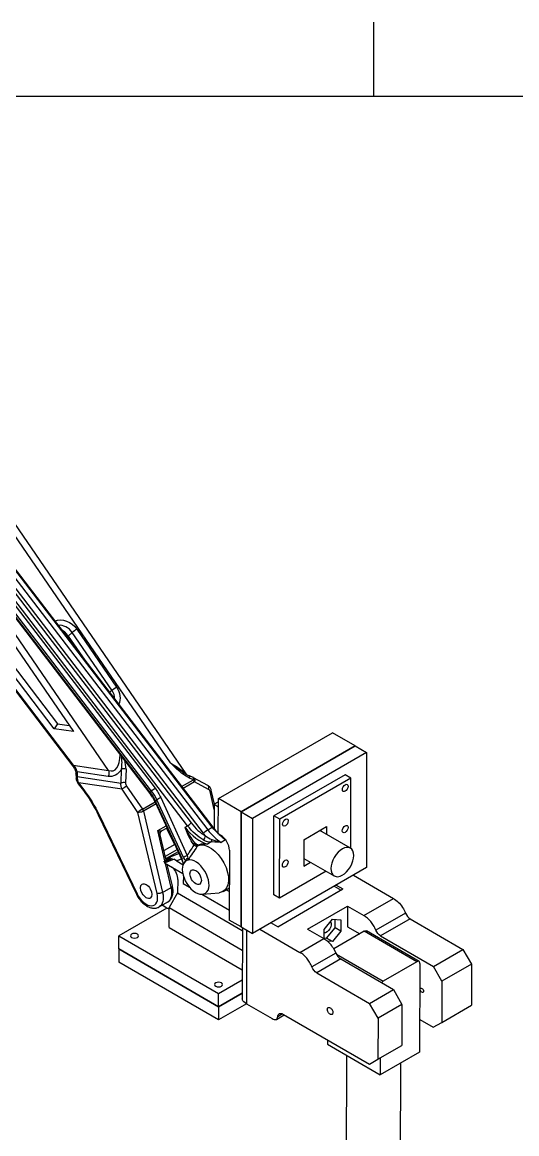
# Model space of a CAD drawing. Extents: x 0.3 to 19.3, y 0 to 10.9.
# Drawn here: x 12.1 to 14.52, y 3.05 to 8.48 of the extents above; entities that cross this region are included whole.
import ezdxf

# ---------------------------------------------------------------- set-up
doc = ezdxf.new("R2010")
doc.units = 0
doc.header["$LTSCALE"] = 0.5
doc.header["$MEASUREMENT"] = 0
for name, color, linetype in [('BORDER_FRAME', 7, 'CONTINUOUS'), ('BORDER_ZONES', 7, 'CONTINUOUS'), ('TANGENT_LINES', 7, 'CONTINUOUS'), ('VISIBLE', 7, 'CONTINUOUS')]:
    doc.layers.add(name, color=color, linetype=linetype)

msp = doc.modelspace()

# ---------------------------------------------------------------- linework, layer by layer
at = {"layer": 'BORDER_FRAME'}
msp.add_line((8.6975, 8.12), (18.9375, 8.12), dxfattribs=at)
at = {"layer": 'BORDER_ZONES'}
msp.add_line((13.8175, 8.12), (13.8175, 8.481), dxfattribs=at)
at = {"layer": 'TANGENT_LINES'}
for p, q in [((12.8245, 4.8632), (11.44, 6.8848)), ((12.9858, 4.5185), (11.4401, 6.5355)), ((11.4615, 6.5529), (13.0072, 4.5359)), ((11.4254, 6.4142), (12.7262, 4.7168)), ((12.7329, 4.7251), (11.4321, 6.4225)), ((11.4492, 6.4364), (12.75, 4.739)), ((12.9086, 4.5556), (11.4617, 6.4436)), ((11.4788, 6.4575), (12.9257, 4.5695)), ((12.5227, 4.826), (11.5471, 6.2505)), ((11.4474, 6.0336), (12.35, 4.8511)), ((12.3797, 5.3994), (12.3114, 5.4991)), ((12.3263, 5.4816), (12.3456, 5.4997)), ((12.5392, 5.2171), (12.3456, 5.4997)), ((12.368, 5.5156), (12.5615, 5.2331)), ((12.5277, 5.2064), (12.5392, 5.2171)), ((12.35, 4.8511), (12.5227, 4.826)), ((12.5214, 4.796), (12.3696, 4.8181)), ((12.3696, 4.8181), (12.3703, 4.7954)), ((12.3703, 4.7954), (12.5842, 4.7643)), ((12.5842, 4.7643), (12.5863, 4.8314)), ((12.6081, 4.8323), (12.6059, 4.7653)), ((12.8795, 4.7473), (12.9371, 4.7805)), ((12.9371, 4.7805), (12.9183, 4.7883)), ((12.5887, 4.7335), (12.376, 4.7645)), ((12.376, 4.7645), (12.4015, 4.731)), ((12.6658, 4.6209), (12.5887, 4.7335)), ((12.6111, 4.7494), (12.6882, 4.6369)), ((12.7262, 4.7168), (12.7329, 4.7251)), ((12.9419, 4.7698), (12.8866, 4.7379)), ((13.0113, 4.7326), (12.9419, 4.7698)), ((12.6882, 4.6369), (12.7499, 4.6724)), ((12.7586, 4.6826), (12.7519, 4.6743)), ((12.7519, 4.6743), (12.8816, 4.392)), ((12.8883, 4.4004), (12.7586, 4.6826)), ((12.7778, 4.6931), (12.9074, 4.4109)), ((13.039, 4.6353), (13.0184, 4.7224)), ((12.7597, 4.2249), (12.6658, 4.6209)), ((12.7549, 4.6619), (12.693, 4.6262)), ((12.693, 4.6262), (12.7869, 4.2301)), ((12.4765, 4.6087), (12.6626, 4.2223)), ((12.7629, 4.5316), (12.8039, 4.5553)), ((12.7981, 4.3834), (12.7629, 4.5316)), ((12.8961, 4.5484), (12.9086, 4.5556)), ((13.0072, 4.5359), (13.0295, 4.5487)), ((13.0295, 4.5487), (13.0321, 4.5482)), ((12.9411, 4.4608), (12.9367, 4.4666)), ((12.9431, 4.4718), (12.9475, 4.466)), ((13.0241, 4.4761), (13.0058, 4.4656)), ((13.0946, 4.4867), (13.0724, 4.4738)), ((13.0949, 4.4865), (13.0946, 4.4867)), ((12.8002, 4.4065), (12.8571, 4.4394)), ((12.8287, 4.2542), (12.8009, 4.3717)), ((12.8077, 4.3967), (12.8032, 4.3941)), ((12.7869, 4.2301), (12.8287, 4.2542)), ((13.769, 4.1168), (13.9137, 4.2004)), ((13.9724, 4.1291), (13.8277, 4.0455)), ((13.9959, 4.1005), (13.8512, 4.017)), ((13.197, 4.0457), (13.1964, 3.6861)), ((14.0287, 3.8907), (13.7711, 4.04)), ((13.4572, 3.9368), (13.5741, 4.0043)), ((13.6328, 3.933), (13.5159, 3.8655)), ((13.6352, 3.9288), (13.8644, 3.7959)), ((13.6563, 3.9045), (13.5394, 3.837)), ((13.3729, 3.6359), (13.349, 3.6221))]:
    msp.add_line(p, q, dxfattribs=at)
for centre, radius, start, end in [((12.3815, 4.8612), 0.207, 351.7162, 10.1803), ((12.4507, 4.8301), 0.1574, 0.806, 16.6405), ((20.5732, -0.7832), 9.2444, 145.48396, 145.98873), ((12.9945, 4.15), 0.3158, 87.9515, 93.9225), ((13.0122, 4.2894), 0.1763, 92.0804, 102.5191), ((13.0259, 4.5601), 0.084, 240.4972, 268.7343), ((13.0611, 4.5867), 0.1037, 230.8152, 251.2275), ((12.9363, 4.4204), 0.0521, 202.6307, 225.6034), ((12.9608, 4.4151), 0.0536, 184.5387, 198.994), ((12.8032, 4.3561), 0.0862, 8.5061, 24.6128), ((12.8948, 4.3929), 0.0161, 340.8864, 17.4004)]:
    msp.add_arc(centre, radius, start, end, dxfattribs=at)
at = {"layer": 'TANGENT_LINES', "extrusion": (0, 0, -1)}
for centre, major_axis, ratio, start_param, end_param in [((12.3054, 5.4795), (0.0604, -0.0648), 0.809322, 9.688666, 11.180507), ((12.5531, 5.2252), (-0.0162, -0.0111), 0.108005, 0.619647, 2.190443), ((12.4989, 5.1969), (0.0604, -0.0648), 0.809322, 11.180507, 12.276413), ((12.3221, 4.835), (0.0441, -0.036), 0.538795, 11.197103, 11.982502), ((12.7466, 4.8961), (0.1561, -0.0898), 0.065082, 11.480643, 12.431793), ((12.3829, 4.8111), (-0.0197, -0.0006), 0.499278, 12.566371, 13.41055), ((12.3836, 4.7885), (-0.0197, -0.0006), 0.499278, 0.000264, 0.844179), ((12.5266, 4.9586), (0.0036, -0.1631), 0.566553, 11.902653, 12.661168), ((12.4948, 4.8099), (-0.0057, -0.039), 0.743025, 10.465294, 11.250692), ((12.9286, 4.7726), (0.0093, 0.0173), 0.673913, 12.566371, 13.942854), ((12.3899, 4.7725), (-0.0156, -0.0119), 0.178131, 0, 0.62702), ((12.4155, 4.7391), (-0.0156, -0.0119), 0.178131, 12.563904, 13.19339), ((12.2449, 4.5365), (-0.2067, 0.358), 0.57735, 1.350862, 1.699928), ((12.6166, 4.7496), (-0.0138, 0.0388), 0.774901, 10.854586, 11.639984), ((12.744, 4.7316), (-0.0125, -0.0096), 0.180692, 0.627364, 2.19816), ((12.5996, 4.6522), (0.1663, -0.1325), 0.796252, 11.298885, 11.560685), ((12.7373, 4.7232), (-0.0125, -0.0096), 0.180692, 0.003961, 0.627364), ((12.587, 4.6364), (0.154, -0.1227), 0.796252, 11.298885, 11.560685), ((12.7651, 4.6773), (-0.0143, -0.0066), 0.323964, 12.566371, 13.13685), ((12.7718, 4.6857), (-0.0143, -0.0066), 0.323964, 0.570479, 2.141276), ((12.6798, 4.629), (0.0192, 0.0045), 0.375735, 0.898225, 2.469022), ((12.9828, 4.6487), (-0.0984, 0.1705), 0.57735, 10.197375, 10.772425), ((12.9998, 4.5265), (-0.0156, -0.012), 0.180692, 0.627364, 2.19816), ((13.0675, 4.621), (-0.1083, 0.1875), 0.57735, 10.698944, 10.772425), ((12.9389, 4.4693), (-0.00469, -0.00359), 0.180692, 10.052142, 11.622938), ((12.9433, 4.4636), (-0.00469, -0.00359), 0.180692, 10.052142, 11.622938), ((12.9591, 4.6351), (-0.1063, 0.1841), 0.57735, 10.217878, 10.317169), ((12.9521, 4.4591), (0.00235, -0.00542), 0.814697, 10.902015, 12.123745), ((13.0178, 4.3448), (-0.066, 0.1144), 0.57735, 0.066399, 0.090223), ((12.9538, 4.4598), (0.00213, -0.00551), 0.813176, 10.868836, 12.090566), ((12.9014, 4.4034), (-0.0143, -0.0066), 0.323964, 0.570479, 2.141276), ((12.8948, 4.395), (-0.0143, -0.0066), 0.323964, 12.557482, 13.13685), ((12.9131, 4.3862), (-0.0107, -0.0116), 0.689269, 0.782686, 1.99009), ((12.7737, 4.2329), (0.0192, 0.0045), 0.375735, 0.898225, 2.469022), ((12.7206, 4.2441), (-0.0492, 0.0852), 0.57735, 2.048994, 3.143381)]:
    msp.add_ellipse(centre, major_axis=major_axis, ratio=ratio, start_param=start_param, end_param=end_param, dxfattribs=at)
at = {"layer": 'TANGENT_LINES'}
for centre, major_axis, ratio, start_param, end_param in [((12.2969, 5.4716), (-0.047, 0.0504), 0.809322, 10.810641, 12.045292), ((12.3596, 5.5077), (0.0162, 0.0111), 0.108005, 0.95115, 2.521946), ((12.4904, 5.189), (-0.047, 0.0504), 0.809322, 10.105831, 10.810641), ((12.5, 4.9725), (0.0459, -0.1481), 0.432427, 12.236469, 13.529381), ((12.3639, 4.8592), (0.0156, 0.0119), 0.178131, 2.514573, 3.133812), ((12.5996, 4.8244), (0.0197, -0.0006), 0.455606, 1.141274, 2.32693), ((12.4039, 4.7805), (-0.0176, 0.0382), 0.762735, 0.855241, 1.64064), ((12.9098, 4.7805), (-0.0076, -0.0182), 0.286409, 2.135572, 3.141593), ((12.9286, 4.7726), (-0.0076, -0.0182), 0.286409, 2.135572, 3.141593), ((12.9286, 4.7726), (0.0098, -0.017), 0.57735, 1.092599, 1.703464), ((12.5975, 4.7574), (0.0197, -0.0006), 0.455606, 1.141274, 2.32693), ((12.6026, 4.7416), (0.0162, 0.0111), 0.108005, 0.95115, 2.521946), ((12.625, 4.7575), (-0.0144, 0.0181), 0.689953, 0.683232, 1.46863), ((12.5937, 4.6448), (-0.154, 0.1227), 0.796252, 10.430464, 10.692263), ((12.998, 4.7354), (-0.0093, -0.0173), 0.673913, 1.76511, 3.060625), ((13.0044, 4.7144), (-0.0041, -0.0193), 0.724823, 2.147312, 2.93271), ((13.0051, 4.7252), (-0.0192, -0.0045), 0.375735, 2.243367, 3.141593), ((12.6798, 4.629), (0.0162, 0.0111), 0.108005, 0.95115, 2.521946), ((12.6798, 4.629), (0.0098, -0.017), 0.57735, 1.092599, 1.703464), ((12.4904, 4.6167), (-0.0177, -0.0085), 0.105143, 12.566371, 13.185797), ((12.9145, 4.5631), (0.0125, 0.0096), 0.180692, 10.36821, 11.939007), ((12.9939, 4.6552), (0.0906, -0.1568), 0.57735, 11.218723, 11.793774), ((12.7497, 4.5344), (0.0347, -0.0026), 0.055762, 11.392316, 12.515102), ((12.7497, 4.5344), (0.0253, -0.027), 0.220221, 0.367849, 1.266074), ((12.9703, 4.6415), (0.0984, -0.1705), 0.57735, 11.218723, 12.039274), ((13.0814, 4.629), (0.0984, -0.1705), 0.57735, 11.218723, 11.716203), ((12.9844, 4.4999), (0.0077, 0.0137), 0.584694, 10.203693, 11.774489), ((13.0212, 4.4902), (0.0001, 0.0157), 0.414181, 9.892936, 10.894228), ((12.9017, 4.3719), (-0.0156, -0.0023), 0.134846, 12.552067, 13.108102), ((12.7624, 4.2682), (0.0492, -0.0852), 0.57735, 12.566371, 13.658969), ((12.8154, 4.257), (-0.0192, -0.0045), 0.375735, 2.243367, 3.141593), ((12.6765, 4.2304), (-0.0177, -0.0085), 0.105143, 12.566102, 13.185797), ((12.7067, 4.2361), (0.0394, -0.0682), 0.57735, 10.866443, 13.658969)]:
    msp.add_ellipse(centre, major_axis=major_axis, ratio=ratio, start_param=start_param, end_param=end_param, dxfattribs=at)
for points, knots in [([(12.8245, 4.8632), (12.8246, 4.8632), (12.8249, 4.8629), (12.8271, 4.8613), (12.8421, 4.8497), (12.8896, 4.8144), (12.8977, 4.8093), (12.9002, 4.8078)], [0, 0, 0, 0, 0.037704, 0.115273, 0.360504, 0.803863, 1, 1, 1, 1]), ([(12.9183, 4.7883), (12.9074, 4.7942), (12.8849, 4.8064), (12.8583, 4.8299), (12.8251, 4.8626), (12.8246, 4.8632), (12.8245, 4.8632)], [0, 0, 0, 0, 0.307605, 0.636059, 0.966794, 1, 1, 1, 1]), ([(12.9367, 4.4666), (12.9298, 4.4766), (12.9156, 4.4973), (12.8964, 4.5476), (12.8961, 4.5483), (12.8961, 4.5484)], [0, 0, 0, 0, 0.460987, 0.957297, 1, 1, 1, 1]), ([(12.8961, 4.5484), (12.8961, 4.5483), (12.8964, 4.5477), (12.9109, 4.5192), (12.9186, 4.505), (12.934, 4.4841), (12.9431, 4.4718)], [0, 0, 0, 0, 0.036316, 0.356004, 0.622364, 1, 1, 1, 1]), ([(12.9074, 4.4109), (12.9107, 4.4158), (12.9188, 4.4279), (12.9328, 4.4486), (12.9411, 4.4608)], [0, 0, 0, 0, 0.410502, 1, 1, 1, 1]), ([(12.9561, 4.455), (12.9555, 4.4547), (12.9539, 4.4542), (12.9496, 4.4547), (12.9452, 4.457), (12.9425, 4.4595), (12.9411, 4.4608)], [0, 0, 0, 0, 0.183018, 0.433334, 0.709742, 1, 1, 1, 1]), ([(12.9475, 4.466), (12.9483, 4.4651), (12.9498, 4.4633), (12.9524, 4.4616), (12.955, 4.461), (12.9559, 4.4613), (12.9563, 4.4615)], [0, 0, 0, 0, 0.295313, 0.572749, 0.820082, 1, 1, 1, 1]), ([(12.9726, 4.462), (12.9721, 4.4617), (12.971, 4.4612), (12.9692, 4.4604), (12.9625, 4.4576), (12.9577, 4.4557)], [0, 0, 0, 0, 0.212287, 0.427756, 1, 1, 1, 1]), ([(12.958, 4.4622), (12.9624, 4.4629), (12.9693, 4.4641), (12.972, 4.4648), (12.9729, 4.4651)], [0, 0, 0, 0, 0.650108, 1, 1, 1, 1]), ([(13.0724, 4.4738), (13.0723, 4.4738), (13.0717, 4.4739), (13.0471, 4.4751), (13.0241, 4.4761)], [0, 0, 0, 0, 0.064664, 1, 1, 1, 1]), ([(13.0277, 4.4886), (13.0405, 4.4844), (13.0601, 4.478), (13.0719, 4.474), (13.0723, 4.4738), (13.0724, 4.4738)], [0, 0, 0, 0, 0.622564, 0.948138, 1, 1, 1, 1])]:
    msp.add_open_spline(points, degree=3, knots=knots, dxfattribs=at)
at = {"layer": 'VISIBLE'}
for p, q in [((12.902, 4.8085), (11.4712, 6.8977)), ((13.0295, 4.5487), (11.4837, 6.5657)), ((11.4863, 6.5652), (13.0321, 4.5482)), ((11.4241, 6.411), (12.7248, 4.7136)), ((11.4456, 6.0297), (12.3483, 4.8472)), ((12.2579, 5.0289), (11.8223, 5.5995)), ((11.8742, 5.5769), (12.2734, 5.0538)), ((11.9963, 5.5339), (12.3515, 5.0152)), ((12.3263, 5.4816), (12.4063, 5.3648)), ((12.2734, 5.0538), (12.2579, 5.0289)), ((12.2734, 5.0538), (12.3308, 5.0455)), ((12.3515, 5.0152), (12.2579, 5.0289)), ((13.0591, 4.6882), (13.6159, 5.0096)), ((13.7272, 4.9451), (13.6159, 5.0096)), ((13.1705, 4.6236), (13.7272, 4.9451)), ((13.7272, 4.9451), (13.1705, 4.6236)), ((13.7272, 4.9451), (13.7829, 4.9128)), ((13.7829, 4.9128), (13.2261, 4.5914)), ((13.7829, 4.9128), (13.782, 4.3508)), ((12.3633, 4.8106), (12.3639, 4.7879)), ((12.9002, 4.8078), (12.9165, 4.7987)), ((12.9362, 4.7908), (12.9174, 4.7986)), ((13.0073, 4.7528), (12.9379, 4.79)), ((13.6784, 4.8044), (13.3305, 4.6035)), ((13.7063, 4.7882), (13.3583, 4.5873)), ((13.7063, 4.7882), (13.6784, 4.8044)), ((13.7057, 4.4451), (13.7063, 4.7882)), ((12.3743, 4.7605), (12.3998, 4.7271)), ((13.0405, 4.661), (13.0242, 4.7297)), ((12.7379, 4.6948), (12.7508, 4.6707)), ((12.7508, 4.6707), (12.8805, 4.3885)), ((13.0591, 4.6717), (13.0391, 4.6601)), ((13.0588, 4.5158), (13.0591, 4.6882)), ((13.1705, 4.6236), (13.0591, 4.6882)), ((13.0391, 4.6601), (13.0389, 4.5396)), ((13.0391, 4.6601), (13.059, 4.6485)), ((13.1696, 4.0616), (13.1705, 4.6236)), ((13.1705, 4.6236), (13.1696, 4.0616)), ((13.1705, 4.6236), (13.2261, 4.5914)), ((12.4727, 4.6082), (12.6587, 4.2218)), ((13.2261, 4.5914), (13.2253, 4.0293)), ((13.3299, 4.2181), (13.3305, 4.6035)), ((13.3583, 4.5873), (13.3305, 4.6035)), ((13.3577, 4.2019), (13.3583, 4.5873)), ((12.8048, 4.3873), (12.7754, 4.5112)), ((12.7842, 4.5316), (12.8083, 4.5456)), ((12.8059, 4.5442), (12.8448, 4.4636)), ((13.0714, 4.5086), (13.0588, 4.5158)), ((13.4763, 4.487), (13.5877, 4.5513)), ((13.7036, 4.4464), (13.5551, 4.5325)), ((13.5598, 4.5352), (13.5598, 4.5298)), ((13.5877, 4.5513), (13.5876, 4.5137)), ((12.8457, 4.4641), (12.7937, 4.4341)), ((13.4763, 4.487), (13.4761, 4.3586)), ((12.7921, 4.38), (12.8269, 4.4001)), ((12.8038, 4.3912), (12.8269, 4.4001)), ((12.8619, 4.4288), (12.8049, 4.3959)), ((12.8077, 4.3967), (12.8663, 4.4193)), ((13.113, 4.4362), (13.1125, 4.0947)), ((12.7921, 4.38), (12.8338, 4.396)), ((12.7991, 4.376), (12.7921, 4.38)), ((12.8338, 4.396), (12.7962, 4.3743)), ((12.7962, 4.3743), (12.8412, 4.3917)), ((12.7962, 4.3743), (12.885, 4.3229)), ((12.8346, 4.2616), (12.8097, 4.3665)), ((12.8544, 4.3839), (12.8412, 4.3917)), ((12.8545, 4.3839), (12.8567, 4.3852)), ((12.8545, 4.384), (12.8582, 4.3819)), ((12.858, 4.3853), (12.8567, 4.3852)), ((12.8567, 4.3852), (12.858, 4.3835)), ((12.858, 4.3853), (12.8783, 4.3931)), ((12.858, 4.3818), (12.858, 4.3853)), ((12.858, 4.3818), (12.8868, 4.3651)), ((12.8857, 4.3618), (12.8841, 4.3551)), ((12.8841, 4.3551), (12.8841, 4.3548)), ((12.8861, 4.3656), (12.885, 4.3597)), ((12.8923, 4.3756), (12.8918, 4.3749)), ((12.9103, 4.3877), (12.91, 4.3876)), ((13.782, 4.3508), (13.2253, 4.0293)), ((13.4761, 4.3586), (13.5087, 4.3774)), ((13.4762, 4.3962), (13.6247, 4.3102)), ((13.4762, 4.3908), (13.4809, 4.3935)), ((12.8603, 4.2923), (12.8602, 4.2276)), ((12.888, 4.3107), (12.8879, 4.2729)), ((13.585, 4.3332), (13.3577, 4.2019)), ((13.718, 4.3138), (13.9137, 4.2004)), ((12.8879, 4.2729), (12.9179, 4.2555)), ((13.0818, 4.234), (13.1128, 4.2519)), ((13.0974, 4.243), (13.1127, 4.2342)), ((13.3488, 4.0624), (13.6675, 4.2465)), ((13.6252, 4.2602), (13.6582, 4.2411)), ((13.6345, 4.2656), (13.6675, 4.2465)), ((12.7698, 4.1589), (12.8116, 4.183)), ((12.8602, 4.2276), (12.8183, 4.1553)), ((12.8602, 4.2276), (13.176, 4.0445)), ((12.9783, 4.2205), (13.1126, 4.1427)), ((12.9809, 4.2207), (13.0632, 4.2282)), ((13.3577, 4.2019), (13.3299, 4.2181)), ((12.8079, 4.1535), (12.573, 4.0179)), ((12.8079, 4.1535), (12.7842, 4.1672)), ((12.8183, 4.1474), (12.8079, 4.1535)), ((12.8182, 4.059), (12.8183, 4.1553)), ((12.8183, 4.1553), (13.1759, 3.9481)), ((13.4949, 4.0502), (13.6898, 4.1627)), ((13.6898, 4.1627), (13.6896, 4.0624)), ((13.6898, 4.1627), (13.769, 4.1168)), ((13.1696, 4.0616), (13.1125, 4.0947)), ((13.3488, 4.0624), (13.3157, 4.0816)), ((13.5749, 4.0483), (13.616, 4.0994)), ((13.616, 4.0994), (13.657, 4.0957)), ((13.6287, 4.0574), (13.6287, 4.0982)), ((13.657, 4.0957), (13.6569, 4.041)), ((13.9959, 4.1005), (14.2534, 3.9513)), ((12.8182, 4.059), (13.1757, 3.8518)), ((13.1696, 4.0616), (13.2253, 4.0293)), ((13.1761, 4.0578), (13.1755, 3.7103)), ((13.2615, 4.0502), (13.4572, 3.9368)), ((13.4949, 4.0502), (13.5741, 4.0043)), ((13.5748, 4.0038), (13.5749, 4.0483)), ((13.5875, 4.0063), (13.6287, 4.0574)), ((13.6569, 4.041), (13.6158, 3.99)), ((13.7711, 4.04), (13.6223, 3.9541)), ((13.6569, 4.041), (13.6287, 4.0574)), ((13.6896, 4.0624), (13.7496, 4.0276)), ((14.0391, 3.8928), (13.7816, 4.042)), ((12.5729, 3.9536), (12.573, 4.0179)), ((12.573, 4.0179), (13.0601, 3.7356)), ((13.5741, 4.0043), (13.588, 3.9949)), ((13.5748, 4.0075), (13.5875, 4.0063)), ((13.6158, 3.99), (13.5875, 4.0063)), ((13.588, 3.9949), (13.5913, 3.9922)), ((13.6158, 3.99), (13.5913, 3.9921)), ((13.5988, 3.9854), (13.6005, 3.9836)), ((13.8512, 4.017), (14.1087, 3.8678)), ((12.5729, 3.9536), (12.5728, 3.8894)), ((12.5729, 3.9536), (13.06, 3.6713)), ((13.06, 3.6713), (12.5729, 3.9536)), ((13.6224, 3.9542), (13.6328, 3.933)), ((14.1087, 3.8678), (14.2534, 3.9513)), ((14.2534, 3.9513), (14.2951, 3.879)), ((13.0599, 3.6071), (12.5728, 3.8894)), ((13.6563, 3.9045), (13.9138, 3.7552)), ((14.0287, 3.8907), (13.8644, 3.7959)), ((14.0425, 3.8827), (14.0418, 3.4492)), ((14.1504, 3.7954), (14.1087, 3.8678)), ((14.2951, 3.879), (14.1504, 3.7954)), ((14.2951, 3.879), (14.2948, 3.6782)), ((13.0601, 3.7356), (13.1757, 3.8023)), ((13.5394, 3.837), (13.7969, 3.6877)), ((13.7969, 3.6877), (13.9138, 3.7552)), ((13.9138, 3.7552), (13.9555, 3.6829)), ((14.1504, 3.7954), (14.15, 3.5947)), ((13.06, 3.6713), (13.1756, 3.738)), ((13.1756, 3.738), (13.06, 3.6713)), ((13.06, 3.6713), (13.0601, 3.7356)), ((13.1964, 3.6861), (13.1837, 3.6949)), ((13.1966, 3.686), (13.0599, 3.6071)), ((13.06, 3.6713), (13.0599, 3.6071)), ((13.1964, 3.6861), (13.3214, 3.6136)), ((13.8386, 3.6154), (13.7969, 3.6877)), ((13.9555, 3.6829), (13.8386, 3.6154)), ((13.9555, 3.6829), (13.9552, 3.4821)), ((14.15, 3.5947), (14.2948, 3.6782)), ((13.3425, 3.6097), (13.3806, 3.6316)), ((13.3729, 3.636), (13.3766, 3.6339)), ((13.3766, 3.6339), (13.7964, 3.3907)), ((13.8386, 3.6154), (13.8382, 3.4146)), ((14.0421, 3.609), (14.1082, 3.5707)), ((14.1082, 3.5707), (14.15, 3.5947)), ((13.5922, 3.509), (13.5922, 3.4876)), ((13.5922, 3.4876), (13.8497, 3.3383)), ((13.8382, 3.4146), (13.9552, 3.4821)), ((13.6841, 3.4343), (13.6823, 2.4442)), ((14.0418, 3.4492), (13.8497, 3.3383)), ((13.8498, 3.4213), (13.8497, 3.3383)), ((13.7964, 3.3907), (13.8382, 3.4146)), ((13.9481, 2.4438), (13.9497, 3.3961))]:
    msp.add_line(p, q, dxfattribs=at)
for centre, radius, start, end in [((12.2589, 5.4466), 0.0744, 44.9931, 62.4309), ((12.9286, 4.7726), 0.0197, 61.8049, 67.3389), ((12.5407, 4.5724), 0.232, 31.8329, 37.4973), ((13.5003, 3.8866), 0.1396, 33.2299, 44.0787), ((13.8783, 3.7709), 0.0287, 118.9665, 141.2709)]:
    msp.add_arc(centre, radius, start, end, dxfattribs=at)
for centre, major_axis, ratio, start_param, end_param in [((12.9098, 4.7805), (-0.0076, -0.0182), 0.286409, 9.424778, 9.587101), ((12.998, 4.7354), (-0.0093, -0.0173), 0.673913, 3.060625, 3.141593), ((13.1092, 4.6451), (0.1024, -0.1773), 0.57735, 11.218723, 11.431102), ((13.1092, 4.6451), (0.1024, -0.1773), 0.57735, 11.454783, 11.676839), ((13.0713, 4.4604), (0.0295, -0.0511), 0.57735, 0.783577, 2.354373), ((13.0151, 4.3432), (0.0633, -0.1096), 0.57735, 3.05137, 3.075194), ((12.781, 4.4492), (0.0295, -0.0511), 0.57735, 12.390379, 12.475757), ((12.9482, 4.3046), (0.0461, -0.0798), 0.57735, 10.034914, 15.544125), ((12.9482, 4.3046), (0.0461, -0.0798), 0.57735, 9.369569, 9.926285), ((12.9281, 4.3023), (-0.0209, 0.0842), 0.496376, 12.748438, 12.971157), ((12.9281, 4.3023), (-0.0209, 0.0842), 0.496376, 12.623651, 12.748438), ((13.996, 4.1327), (0.0197, -0.0341), 0.57735, 10.773708, 11.779151), ((13.6563, 3.9366), (0.0197, -0.0341), 0.57735, 10.773708, 11.779151)]:
    msp.add_ellipse(centre, major_axis=major_axis, ratio=ratio, start_param=start_param, end_param=end_param, dxfattribs=at)
for centre, major_axis, ratio in [((13.6784, 4.7401), (0.0099, 0.017), 0.576298), ((13.3861, 4.5713), (0.0099, 0.017), 0.576298), ((13.6781, 4.5393), (0.0099, 0.017), 0.576298), ((12.9482, 4.3046), (0.0197, -0.0341), 0.57735), ((13.3858, 4.3706), (0.0099, 0.017), 0.576298), ((12.7067, 4.2361), (0.0197, -0.0341), 0.57735), ((14.0528, 3.7515), (0.0059, -0.0102), 0.57735)]:
    msp.add_ellipse(centre, major_axis=major_axis, ratio=ratio, dxfattribs=at)
at = {"layer": 'VISIBLE', "extrusion": (0, 0, -1)}
for centre, major_axis, ratio, start_param, end_param in [((13.1037, 4.6419), (-0.0984, 0.1705), 0.57735, 10.274945, 10.772425), ((13.0178, 4.3448), (-0.064, 0.1108), 0.57735, 0.280062, 3.401888), ((12.8185, 4.3165), (-0.0295, 0.0511), 0.57735, 1.158962, 2.358016), ((13.5876, 4.061), (-0.0158, -0.0273), 0.576298, 9.580035, 12.389838), ((13.8512, 4.0491), (-0.0197, 0.0341), 0.57735, 10.211997, 11.21744), ((13.5394, 3.8691), (-0.0197, 0.0341), 0.57735, 10.211997, 11.21744)]:
    msp.add_ellipse(centre, major_axis=major_axis, ratio=ratio, start_param=start_param, end_param=end_param, dxfattribs=at)
for centre, major_axis, ratio in [((13.6642, 4.3783), (-0.0395, -0.0681), 0.576298), ((12.6495, 4.0178), (0.0197, 0), 0.578401), ((13.0601, 3.7798), (0.0197, 0), 0.578401)]:
    msp.add_ellipse(centre, major_axis=major_axis, ratio=ratio, dxfattribs=at)
at = {"layer": 'VISIBLE'}
for points, knots in [([(12.3263, 5.4816), (12.3197, 5.4896), (12.3121, 5.4986), (12.3115, 5.4991), (12.3115, 5.4992)], [0, 0, 0, 0, 0.876825, 1, 1, 1, 1]), ([(12.3483, 4.8472), (12.35, 4.8448), (12.3542, 4.8393), (12.3621, 4.8227), (12.3629, 4.8143), (12.3633, 4.8106)], [0, 0, 0, 0, 0.287911, 0.67862, 1, 1, 1, 1]), ([(12.3639, 4.7879), (12.364, 4.7857), (12.3643, 4.7802), (12.37, 4.7662), (12.373, 4.7622), (12.3743, 4.7605)], [0, 0, 0, 0, 0.2974, 0.713583, 1, 1, 1, 1]), ([(12.9038, 4.8061), (12.9036, 4.8064), (12.9029, 4.8072), (12.9018, 4.8089), (12.9011, 4.81)], [0, 0, 0, 0, 0.384322, 1, 1, 1, 1]), ([(12.3998, 4.7271), (12.4045, 4.7209), (12.4156, 4.7062), (12.4416, 4.6672), (12.4647, 4.6248), (12.4705, 4.6127), (12.4727, 4.6082)], [0, 0, 0, 0, 0.216902, 0.518214, 0.820083, 1, 1, 1, 1]), ([(13.0242, 4.7298), (13.0236, 4.7319), (13.0224, 4.7363), (13.0189, 4.7425), (13.0143, 4.7482), (13.0102, 4.7509), (13.0082, 4.7522)], [0, 0, 0, 0, 0.244484, 0.49498, 0.747748, 1, 1, 1, 1]), ([(12.7753, 4.5116), (12.7751, 4.5126), (12.7747, 4.5151), (12.7754, 4.5221), (12.7797, 4.5284), (12.7819, 4.5301), (12.7828, 4.5308)], [0, 0, 0, 0, 0.199739, 0.487421, 0.788483, 1, 1, 1, 1]), ([(12.9726, 4.462), (12.9728, 4.4624), (12.9731, 4.4633), (12.973, 4.4649), (12.9729, 4.465), (12.9729, 4.4651)], [0, 0, 0, 0, 0.434449, 0.862265, 1, 1, 1, 1]), ([(12.974, 4.4615), (12.9738, 4.4615), (12.9734, 4.4615), (12.9728, 4.4616), (12.9727, 4.4617), (12.9726, 4.4619), (12.9726, 4.4619), (12.9726, 4.462)], [0, 0, 0, 0, 0.290308, 0.554923, 0.712822, 0.869514, 1, 1, 1, 1]), ([(12.8795, 4.3904), (12.8803, 4.3889), (12.8822, 4.385), (12.8856, 4.3732), (12.886, 4.3705), (12.8861, 4.3696)], [0, 0, 0, 0, 0.316368, 0.761666, 1, 1, 1, 1]), ([(12.8861, 4.3697), (12.8861, 4.3696), (12.8862, 4.369), (12.8862, 4.3659), (12.8861, 4.3656), (12.8861, 4.3656)], [0, 0, 0, 0, 0.270933, 0.817701, 1, 1, 1, 1]), ([(12.91, 4.3876), (12.9096, 4.3875), (12.9085, 4.3874), (12.9062, 4.3864), (12.9048, 4.3858)], [0, 0, 0, 0, 0.367234, 1, 1, 1, 1]), ([(12.8114, 4.1829), (12.8148, 4.1852), (12.8222, 4.1901), (12.8318, 4.204), (12.837, 4.2206), (12.8385, 4.2405), (12.8359, 4.2544), (12.8346, 4.2616)], [0, 0, 0, 0, 0.171007, 0.365504, 0.565167, 0.777566, 1, 1, 1, 1]), ([(12.6587, 4.2218), (12.6605, 4.2183), (12.6647, 4.2099), (12.6784, 4.1898), (12.6946, 4.1735), (12.7129, 4.1604), (12.7333, 4.1531), (12.7497, 4.1516), (12.7657, 4.1564), (12.7687, 4.1582), (12.7697, 4.1588)], [0, 0, 0, 0, 0.109436, 0.258875, 0.406202, 0.549927, 0.689982, 0.815387, 0.936742, 1, 1, 1, 1]), ([(13.9137, 4.2004), (13.9218, 4.195), (13.9385, 4.1838), (13.9595, 4.1571), (13.9682, 4.1383), (13.9724, 4.1291)], [0, 0, 0, 0, 0.324697, 0.668806, 1, 1, 1, 1]), ([(13.8277, 4.0455), (13.8241, 4.0533), (13.8171, 4.0687), (13.8033, 4.0882), (13.7876, 4.1047), (13.7751, 4.1128), (13.769, 4.1168)], [0, 0, 0, 0, 0.260771, 0.512315, 0.757514, 1, 1, 1, 1]), ([(13.7711, 4.04), (13.7734, 4.0411), (13.7771, 4.0427), (13.7793, 4.0429), (13.7816, 4.0421), (13.7816, 4.042), (13.7816, 4.042)], [0, 0, 0, 0, 0.454789, 0.72896, 0.982826, 1, 1, 1, 1]), ([(13.5913, 3.9922), (13.5915, 3.992), (13.5923, 3.9914), (13.596, 3.988), (13.5988, 3.9854)], [0, 0, 0, 0, 0.250283, 1, 1, 1, 1]), ([(13.5159, 3.8655), (13.5123, 3.8733), (13.5053, 3.8887), (13.4915, 3.9082), (13.4758, 3.9247), (13.4634, 3.9328), (13.4572, 3.9368)], [0, 0, 0, 0, 0.260771, 0.512315, 0.757514, 1, 1, 1, 1]), ([(13.617, 3.963), (13.6188, 3.9602), (13.6214, 3.9561), (13.6222, 3.9547), (13.6224, 3.9542)], [0, 0, 0, 0, 0.677948, 1, 1, 1, 1]), ([(14.0391, 3.8928), (14.0391, 3.8928), (14.0391, 3.8928), (14.0368, 3.8936), (14.0346, 3.8934), (14.031, 3.8918), (14.0287, 3.8907)], [0, 0, 0, 0, 0.017174, 0.27104, 0.545211, 1, 1, 1, 1]), ([(14.0425, 3.8827), (14.0423, 3.8852), (14.042, 3.8892), (14.0408, 3.8914), (14.0396, 3.8923), (14.0391, 3.8928)], [0, 0, 0, 0, 0.462962, 0.742068, 1, 1, 1, 1]), ([(13.1837, 3.6949), (13.1831, 3.6955), (13.1814, 3.697), (13.1763, 3.7035), (13.1758, 3.7081), (13.1755, 3.7103)], [0, 0, 0, 0, 0.240959, 0.634517, 1, 1, 1, 1]), ([(13.3563, 3.6374), (13.3566, 3.6376), (13.3577, 3.6382), (13.3645, 3.6398), (13.3723, 3.6363), (13.3728, 3.636), (13.3729, 3.636)], [0, 0, 0, 0, 0.158867, 0.513994, 0.899696, 1, 1, 1, 1]), ([(13.6142, 3.6338), (13.6154, 3.6345), (13.6174, 3.6366), (13.6181, 3.6402), (13.6182, 3.6423), (13.6182, 3.6443), (13.6177, 3.6488), (13.6146, 3.6558), (13.6102, 3.6621), (13.6049, 3.6664), (13.5995, 3.6686), (13.5963, 3.668), (13.595, 3.6672), (13.5949, 3.6672), (13.5937, 3.6665), (13.5917, 3.6644), (13.5906, 3.6589), (13.5915, 3.6522), (13.5945, 3.6452), (13.5989, 3.6389), (13.6042, 3.6346), (13.6096, 3.6324), (13.6128, 3.633), (13.6141, 3.6338), (13.6142, 3.6338)], [0, 0, 0, 0, 0.058746, 0.121222, 0.121222, 0.121222, 0.183746, 0.246226, 0.308771, 0.371226, 0.433771, 0.496226, 0.500022, 0.500022, 0.500022, 0.558771, 0.621226, 0.683771, 0.746226, 0.808771, 0.871225, 0.933771, 0.996225, 1, 1, 1, 1]), ([(13.3214, 3.6136), (13.3251, 3.6117), (13.3316, 3.6082), (13.3391, 3.608), (13.3415, 3.6092), (13.3425, 3.6097)], [0, 0, 0, 0, 0.430767, 0.763597, 1, 1, 1, 1]), ([(13.3425, 3.6097), (13.3432, 3.6101), (13.345, 3.6113), (13.3482, 3.6169), (13.3487, 3.6204), (13.349, 3.6221)], [0, 0, 0, 0, 0.259835, 0.642405, 1, 1, 1, 1]), ([(13.349, 3.6221), (13.349, 3.6225), (13.3492, 3.6238), (13.3504, 3.6323), (13.3559, 3.6372), (13.3563, 3.6373), (13.3563, 3.6374)], [0, 0, 0, 0, 0.16314, 0.570986, 0.928977, 1, 1, 1, 1])]:
    msp.add_open_spline(points, degree=3, knots=knots, dxfattribs=at)

doc.saveas('drawing.dxf')
